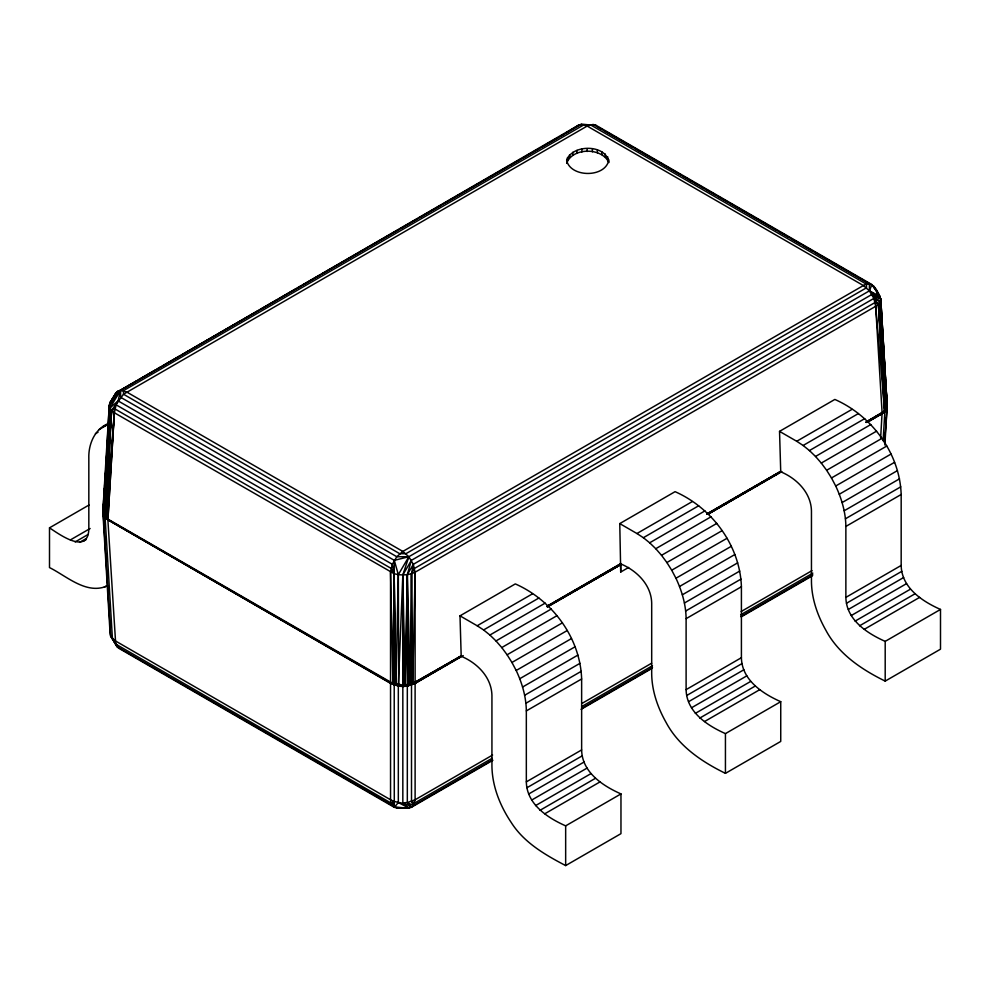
<?xml version="1.0" encoding="UTF-8"?>
<svg xmlns="http://www.w3.org/2000/svg" width="990" height="990" viewBox="0 0 990 990"><rect width="100%" height="100%" fill="white"/><g stroke="black" fill="none" stroke-linecap="round" stroke-linejoin="round"><path stroke-width="1.49" d="M884.874 445.03L887.176 405.38L880.741 299.029C878.229 291.951 872.735 279.44 863.379 285.541L402.831 551.43L396.804 556.726L392.325 564.312L394.144 573.705L394.292 807.32L408.845 808.038L411.37 807.32L492.884 760.258M136.199 381.125L116.115 392.721L109.853 402.893L109.692 405.974L109.853 402.893L118.082 391.025L120.594 390.308L581.155 124.418L587.169 126.064L863.379 285.541L869.406 290.837L880.147 296.456L871.918 284.588L595.708 125.124L581.155 124.418L578.63 125.124L116.115 392.721L109.853 402.893L109.259 405.454L102.824 511.892L103.418 515.864L105.138 518.216L390.543 683.36L398.327 686.132L402.831 686.503L402.843 685.092L390.543 682.704L107.898 519.515L103.108 513.711L103.492 503.898M411.518 806.491L408.845 808.038L394.292 807.32L118.936 648.351L110.707 636.483L110.113 633.909L102.836 511.422M883.105 440.785L884.862 411.778L875.667 306.318L873.885 298.411L869.406 290.837L869.406 283.882L593.196 124.418L587.169 126.064L123.502 394.23L111.585 410.565L104.099 515.728L103.418 515.864L109.259 405.454L120.594 390.308L126.621 391.966L402.831 551.43L408.845 556.726L413.325 564.312L411.506 573.705L410.305 684.189L411.506 685.068L411.506 801.479L413.325 805.625L411.37 807.32C405.306 802.011 397.188 803.558 390.543 799.771L115.199 640.802L110.707 636.483L103.319 514.293L109.853 408.078L109.259 405.454L118.082 391.025M120.594 390.308L118.082 400.876L109.853 408.078L114.333 412.756L394.144 573.705L395.926 684.337L398.327 574.633L408.845 556.726L396.804 556.726L120.594 397.262L120.594 390.308L109.853 408.078L104.099 515.728L105.138 518.216L111.585 410.565L114.84 408.882L391.05 568.359L394.144 573.705L392.894 683.422L394.144 685.068L395.926 684.337L398.327 686.132L398.327 802.543L394.292 807.32L391.05 803.051L390.543 799.771L390.543 572.22L392.325 564.312L116.115 404.836L111.585 410.565L104.247 515.926L105.138 518.216L112.439 638.835L116.981 646.656L118.936 648.351L112.439 638.835L116.981 646.656L396.804 808.038L408.845 808.038L402.831 802.902L402.831 574.955L408.845 556.726L869.406 290.837L871.918 284.588L878.415 294.104L876.583 292.793M884.553 443.025L887.176 406.865L880.741 299.029L871.918 294.451L411.37 560.352L407.323 574.633L405.702 684.969L407.323 686.132L415.107 683.36L463.233 655.578M620.718 572.022L619.765 523.599L675.069 491.671C712.317 508.093 740.025 545.713 741.411 586.736L741.411 657.694C741.782 679.994 762.51 693.594 780.739 701.687L780.739 741.423L725.435 773.351C701.799 761.731 678.781 746.312 666.097 722.465C657.744 707.689 651.94 691.107 651.692 674.017L651.692 603.058C651.222 584.768 636.78 570.574 620.718 563.892L620.718 572.022L628.625 567.456M867.401 422.235L884.862 411.778L886.582 409.427L887.028 406.853L880.147 301.653L873.885 298.411L413.325 564.312L407.323 574.633L405.071 685.018L402.831 686.503L398.698 684.832L398.327 574.633L394.292 560.352L118.082 400.876L116.115 404.836L114.333 412.756L105.868 517.696L107.898 520.183L115.706 644.082L391.05 803.051L394.144 801.479L392.325 805.625M413.325 564.312L415.107 572.22L412.719 683.447L411.506 685.068L411.506 573.705L414.6 568.359L875.16 302.457L878.415 304.14L885.704 409.625L884.862 411.778L878.415 304.14L873.885 298.411M394.144 573.705L395.753 684.288L394.144 685.068L394.144 573.705C401.012 575.611 408.635 575.363 415.107 572.22L875.667 306.318L880.147 301.653L880.741 299.029L869.406 290.837M398.698 684.832L398.327 686.132L402.831 574.955L411.37 560.352M107.229 452.282L107.403 449.188M108.046 436.85L108.38 430.675M108.95 419.871L109.358 412.149M111.585 410.565L105.868 517.696L105.138 518.216M608.838 159.724C606.053 177.829 570.735 177.953 566.651 160.491C571.972 143.785 606.796 144.095 608.838 162.57C602.13 147.287 572.319 147.275 566.651 163.338M114.333 412.756L107.898 520.183L107.205 518.624L114.333 412.756L107.898 519.849L390.543 683.038L392.894 683.422L390.543 572.22M880.63 438.174L882.102 412.756L875.667 306.318M884.553 437.828L884.837 433.249M885.567 421.035L885.753 417.978M103.678 500.841L104.445 488.602M104.643 485.533L105.41 473.294M105.707 468.703L106.376 457.986M106.673 453.395L107.44 441.156M107.724 436.565L108.405 425.849L107.761 436.466M103.418 515.864L109.853 408.078L102.824 513.29L103.492 505.135M103.678 502.091L104.445 489.877M104.73 485.298L105.385 474.618M105.769 468.518L106.437 457.825M106.722 453.247L107.378 442.567M109.655 405.937L109.853 402.893M885.555 381.088L887.176 405.38L886.582 409.427L882.102 413.09L866.312 422.272M102.824 513.29L103.208 509.714M402.843 685.092L410.305 684.189L407.323 574.633L408.536 684.573L407.323 686.132L402.831 686.503L403.499 685.092L402.831 574.955L405.071 685.018L407.323 686.132L415.119 682.704L461.192 656.271C477.18 662.929 491.448 677.123 491.931 695.302L491.931 766.248C492.265 786.407 500.074 805.798 511.162 822.393C523.92 842.614 545.057 854.766 565.661 865.582L620.965 833.654L620.965 793.918C602.749 785.837 582.021 772.237 581.637 749.937L581.637 678.979C580.264 637.956 552.556 600.336 515.307 583.914L460.004 615.842L461.192 656.271L415.107 683.36L412.719 683.447L411.506 573.705M402.831 802.902L407.323 802.543L413.325 805.625L415.107 799.771L415.107 572.22M108.492 423.448C94.656 428.992 88.345 444.188 88.828 458.308L88.828 529.266C87.924 555.303 59.252 534.278 49.5 527.843L49.5 567.579C66.726 576.106 86.774 595.299 107.625 585.746M111.585 400.542L116.115 392.721M885.704 409.625L886.904 407.348L880.147 301.653L871.918 294.451M402.831 686.503L403.858 685.08L402.831 574.955M578.63 125.124L565.971 133.007M866.299 421.938L884.256 411.172L878.415 304.14M461.192 656.271L415.119 683.038L412.719 683.447L461.192 656.098M707.999 514.119L780.726 471.785L779.538 431.368L834.842 399.44C872.079 415.862 899.786 453.47 901.172 494.493L901.172 565.451C901.556 587.751 922.284 601.363 940.5 609.444L940.5 649.18L885.196 681.108C861.56 669.488 838.542 654.068 825.858 630.222C817.505 615.446 811.701 598.876 811.454 581.774L811.454 510.815C810.971 492.649 796.715 478.455 780.726 471.785L707.999 513.897M707.999 514.008L780.726 471.785M138.885 379.578L154.947 370.297M157.62 368.763L160.306 367.216M162.979 365.669L179.042 356.388M181.727 354.841L258.031 310.786M260.716 309.239L276.779 299.958M279.452 298.423L295.527 289.142M298.2 287.595L300.873 286.048M303.559 284.501L319.621 275.232M322.295 273.685L367.822 247.401M370.495 245.854L398.611 229.618M401.284 228.084L417.359 218.802M420.032 217.256L441.453 204.893M444.126 203.346L508.39 166.246M511.075 164.699L520.443 159.279M523.128 157.744L539.191 148.463M541.864 146.916L557.927 137.647M560.612 136.1L563.285 134.553M98.988 429.623L106.883 425.057M95.411 433.731L98.047 432.209M49.5 527.843L89.001 505.036M70.389 539.909L90.14 528.511M75.166 541.938L88.333 534.34M79.608 542.384L86.192 538.572M83.432 541.196L86.056 539.686M104 587.317L106.635 585.795M460.004 615.842L477.18 625.767L532.484 593.827M619.765 523.599L636.941 533.523L692.245 501.596M779.538 431.368L796.715 441.28L852.019 409.353M477.18 625.767L483.603 629.949L538.894 598.022M636.941 533.523L643.364 537.706L698.668 505.779M796.715 441.28L803.125 445.475L858.429 413.548M483.603 629.949L489.901 635.035L545.205 603.108M643.364 537.706L649.663 542.805L704.967 510.877M803.125 445.475L809.436 450.561L864.74 418.634M415.107 682.37L461.192 655.764M547.297 606.053L620.953 563.533M707.058 513.81L780.714 471.289M866.299 421.876L882.102 412.756M547.297 606.226L620.953 563.694M707.07 513.983L780.726 471.45M620.965 563.867L547.297 606.561L620.953 564.362M707.07 514.317L780.726 471.624M547.433 606.957L620.953 564.523L547.297 606.697M708.333 514.07L781.852 471.624M489.901 635.035L495.99 640.938L551.294 609.011M649.663 542.805L655.764 548.707L711.055 516.78M809.436 450.561L815.525 456.464L870.829 424.537M495.99 640.938L501.757 647.559L557.061 615.632M655.764 548.707L661.53 555.316L716.834 523.388M815.525 456.464L821.292 463.072L876.596 431.145M501.757 647.559L507.103 654.774L562.407 622.834M661.53 555.316L666.876 562.53L722.18 530.603M821.292 463.072L826.638 470.287L881.942 438.36M507.103 654.774L511.941 662.459L567.245 630.531M666.876 562.53L671.703 570.215L727.007 538.288M826.638 470.287L831.476 477.972L886.78 446.045M620.965 793.918L565.661 825.858C547.445 817.765 526.717 804.165 526.333 781.865L526.333 710.907C526.16 696.861 522.126 683.125 516.186 670.49L571.478 638.562M780.739 701.687L725.435 733.615C707.207 725.521 686.478 711.921 686.107 689.622L686.107 618.663C685.934 604.618 681.887 590.894 675.947 578.247L731.251 546.319M940.5 609.444L885.196 641.371C866.98 633.291 846.252 619.691 845.868 597.378L845.868 526.433C845.695 512.375 841.661 498.651 835.709 486.003L891.012 454.076M519.75 678.719L575.054 646.792M679.524 586.488L734.827 554.548M839.285 494.245L894.589 462.318M522.596 687.023L577.9 655.095M682.357 594.78L737.661 562.852M842.131 502.549L897.435 470.609M524.663 695.252L579.967 663.325M684.424 603.009L739.728 571.082M844.198 510.766L899.502 478.838M525.913 703.259L581.217 671.331M685.686 611.016L740.99 579.088M845.448 518.772L900.752 486.845M526.333 710.907L581.637 678.979M686.107 618.663L741.411 586.736M845.868 526.433L901.172 494.493M492.612 755.024L415.107 799.771L407.323 802.543L407.323 686.132L408.029 684.672L407.323 574.633M582.145 703.333L651.643 663.213M741.176 611.523L811.998 570.636M492.104 758.303L414.6 803.051L411.506 801.479M581.637 706.613L652.472 665.726M740.668 614.802L812.827 573.136M413.325 805.625L492.166 760.11M581.699 708.419L652.521 667.52M740.73 616.609L812.889 574.942M581.081 709.335L651.903 668.448M741.436 616.758L812.258 575.871M526.333 781.865L581.637 749.937M686.107 689.622L741.411 657.694M845.868 597.378L901.172 565.451M526.965 787.731L582.269 755.803M686.738 695.487L742.03 663.56M846.5 603.257L901.803 571.329M528.808 793.93L584.112 762.003M688.57 701.687L743.874 669.76M848.343 609.456L903.647 577.517M531.741 800.031L587.045 768.104M691.503 707.788L746.807 675.861M851.264 615.545L906.568 583.617M535.553 805.613L590.857 773.685M695.327 713.382L750.63 681.454M855.088 621.138L910.392 589.211M540.008 810.315L595.299 778.388M699.769 718.072L755.073 686.144M859.53 625.829L914.834 593.901M544.772 813.792L600.076 781.865M704.534 721.549L759.837 689.622M864.307 629.306L919.611 597.378M866.312 422.482L882.102 413.424L884.256 411.172L882.102 413.746L867.624 421.95M103.22 426.492L108.058 424.376M408.845 556.726L394.292 560.352L392.981 683.459L394.144 685.068M390.543 683.36L392.894 683.422L107.613 518.958M581.155 124.418L595.708 125.124M887.176 405.454L887.176 406.865L880.741 299.029M398.327 802.543L408.845 808.038M597.675 126.819L601.673 129.133M604.346 130.668L632.363 146.854M635.035 148.389L680.402 174.587M683.063 176.121L692.406 181.517M695.079 183.063L697.74 184.598M700.413 186.145L704.422 188.447M707.083 189.993L716.426 195.389M719.099 196.923L728.43 202.319M731.103 203.853L776.469 230.051M779.142 231.586L788.486 236.981M791.146 238.528L800.489 243.911M803.162 245.458L812.505 250.854M815.166 252.388L873.885 286.283L878.415 294.104M886.582 409.427L880.147 301.653M407.323 802.543L411.37 807.32M107.205 518.624L107.898 519.849M831.476 477.972L835.709 486.003M671.703 570.215L675.947 578.247M511.941 662.459L516.186 670.49M103.096 510.023L103.418 510.667M887.176 406.865L886.595 400.282M881.236 313.385L880.617 304.079L881.187 313.248M881.62 319.535L882.313 330.314M882.61 334.929L883.303 345.696M883.587 350.311L884.379 362.625M884.577 365.706L885.357 378.019M881.57 319.362L882.238 330.054M883.179 345.312L882.61 336.154L883.229 346.723M883.563 351.425L884.219 362.117M884.602 368.218L885.27 378.91M885.555 383.489L886.31 395.703M881.546 319.312L882.201 329.967M883.6 352.824L884.256 363.491M884.54 368.057L885.184 378.725M885.567 384.813L886.211 395.48M104.148 522.881L104.433 527.472M105.163 539.686L105.447 544.265M106.177 556.479L106.462 561.058M107.205 573.272L107.378 576.329M108.12 588.543L108.405 593.121M109.135 605.336L109.42 609.914M110.063 620.606L110.434 626.72M881.607 322.443L882.028 330.091M882.622 340.783L882.882 345.374M883.563 357.6L883.823 362.192M884.59 375.94L884.763 378.997M885.53 392.758L885.704 395.814M880.642 305.588L881.038 313.211M881.607 323.866L881.942 329.955M882.585 342.144L882.832 346.71M883.563 360.422L883.724 363.466M885.196 641.371L885.196 681.108M725.435 733.615L725.435 773.351M607.687 156.742L607.687 159.576M605.274 154.019L605.274 156.853M601.771 151.718L601.771 154.564M597.391 149.997L597.391 152.844M592.404 148.958L592.404 151.804M587.12 148.673L587.12 151.519M581.885 149.156L581.885 151.99M577.021 150.369L577.021 153.203M572.839 152.25L572.839 155.083M569.584 154.663L569.584 157.497M567.48 157.472L567.48 160.306M565.661 825.858L565.661 865.582M109.37 410.541L108.789 419.723L109.37 410.516M584.063 124.74L123.502 390.629L123.502 394.23L399.713 553.695L405.937 553.695L866.498 287.793L866.498 284.204L590.288 124.74L584.063 124.74M882.102 413.09L866.312 422.21L882.102 413.09"/></g></svg>
